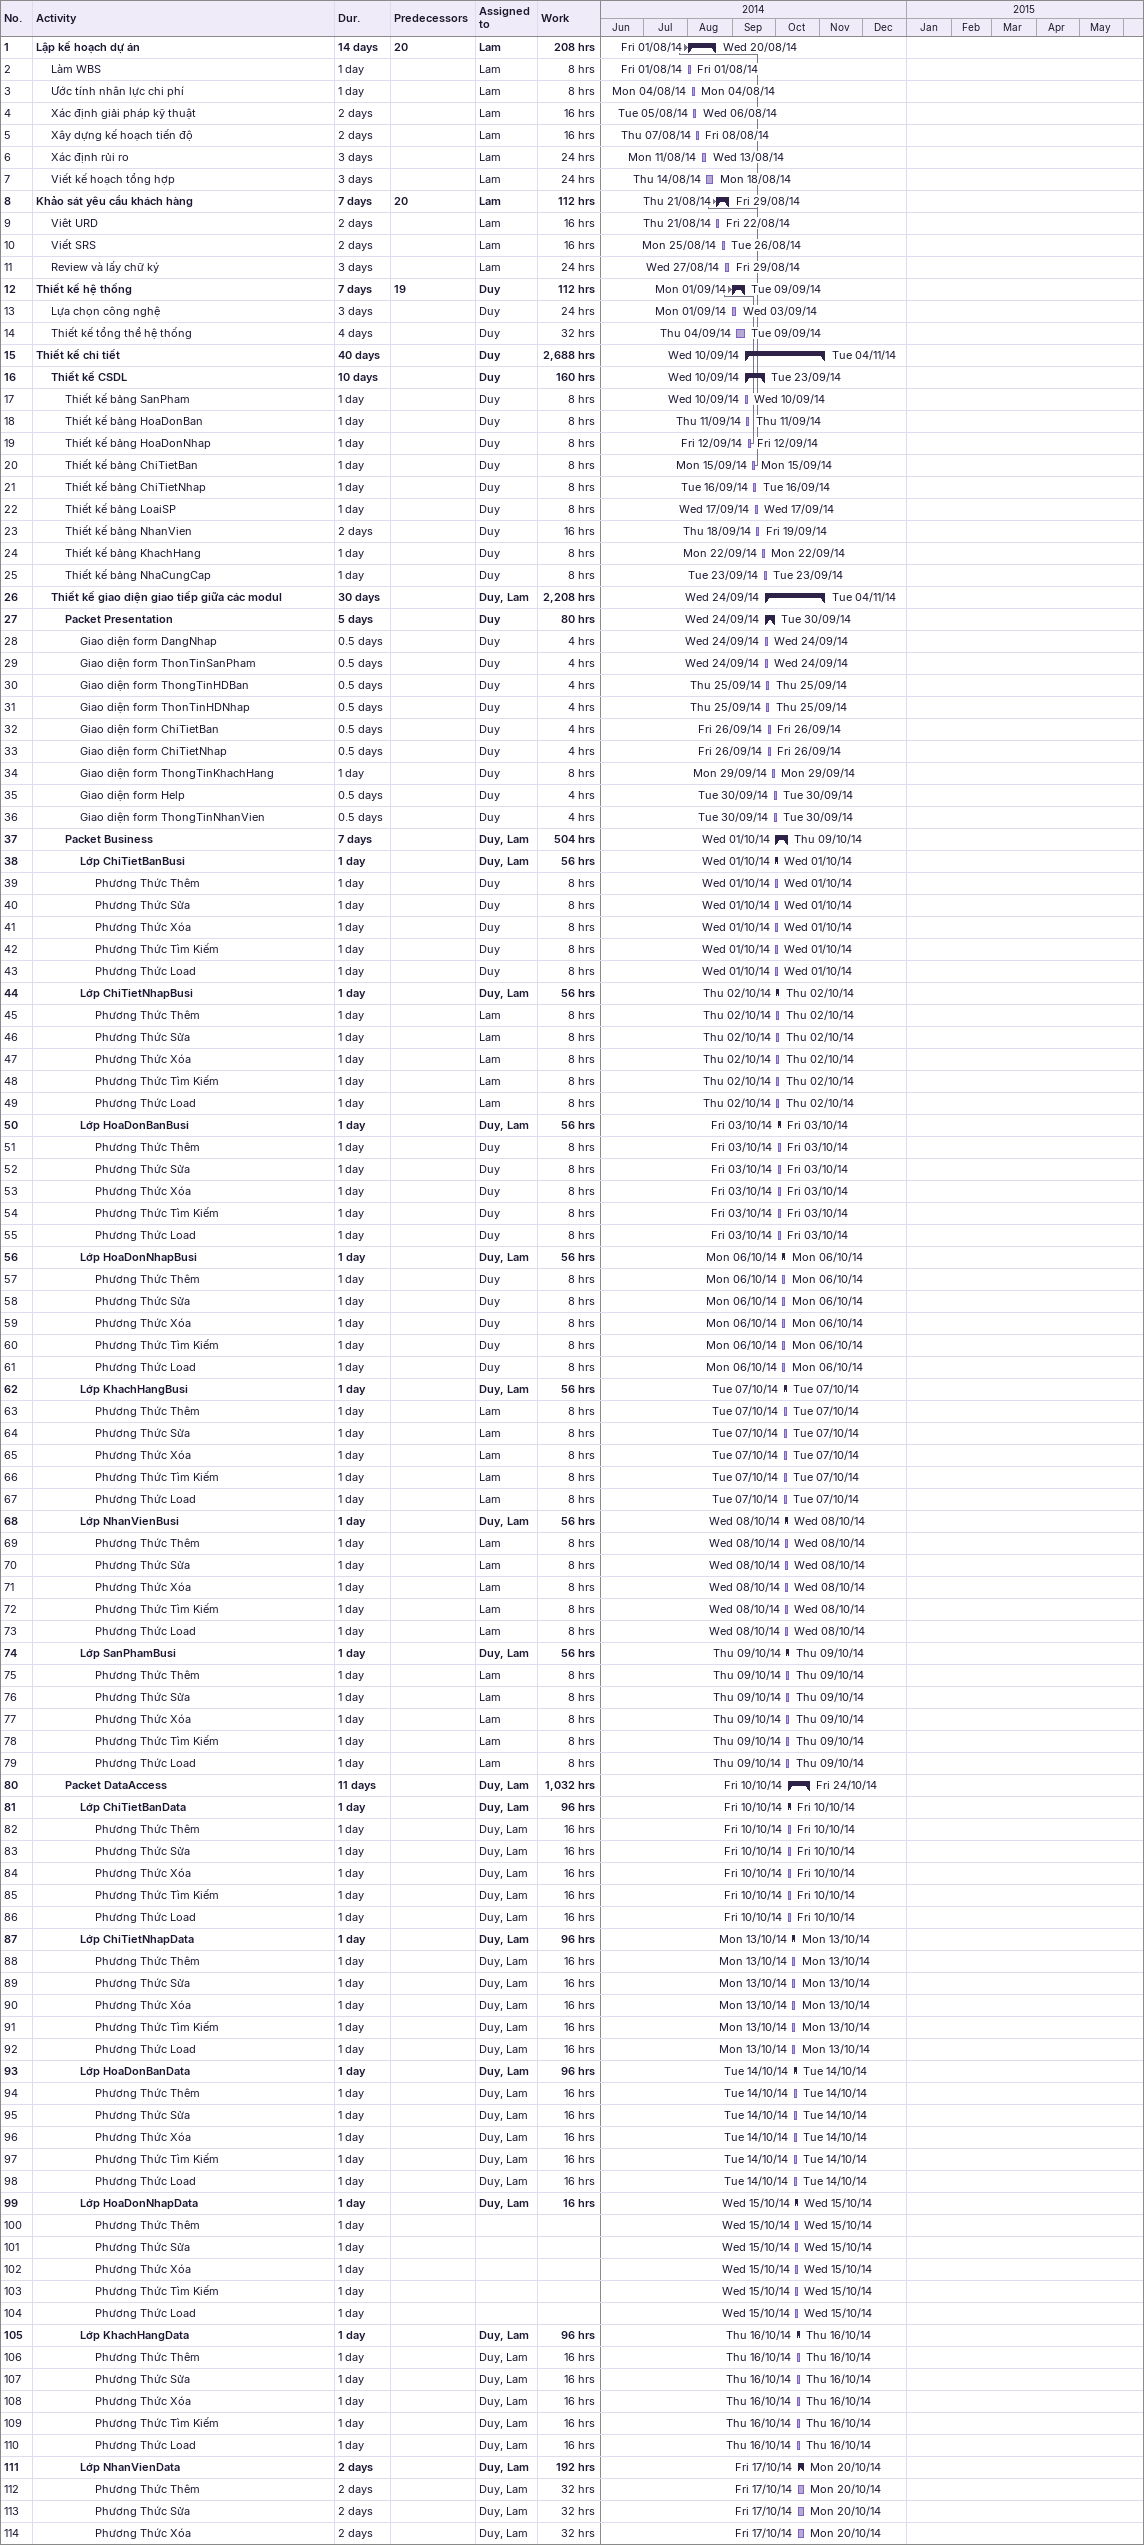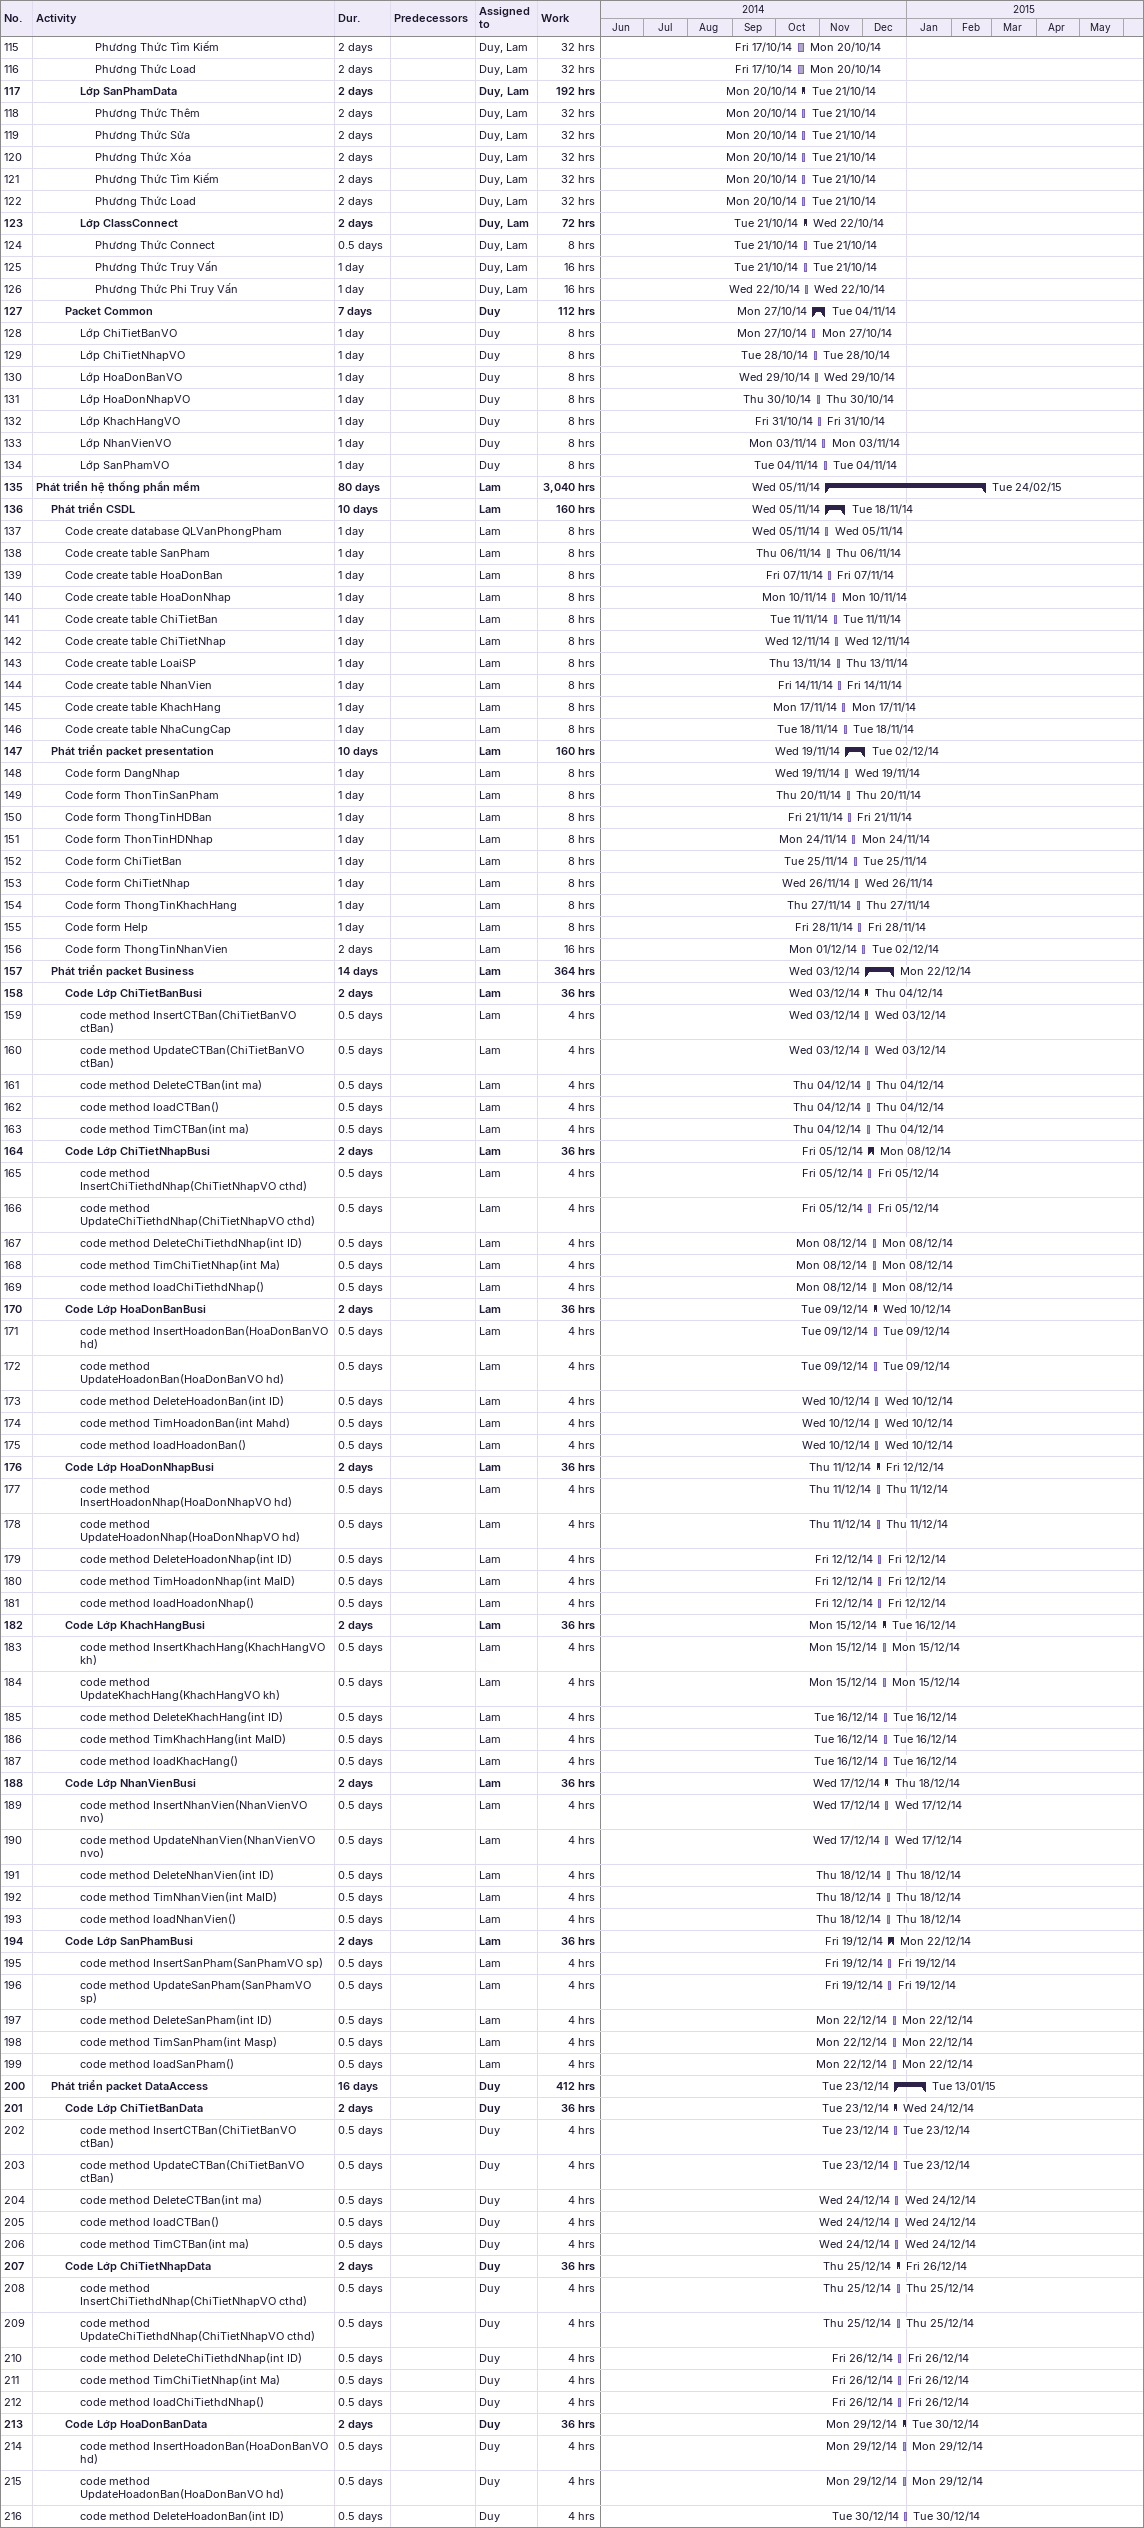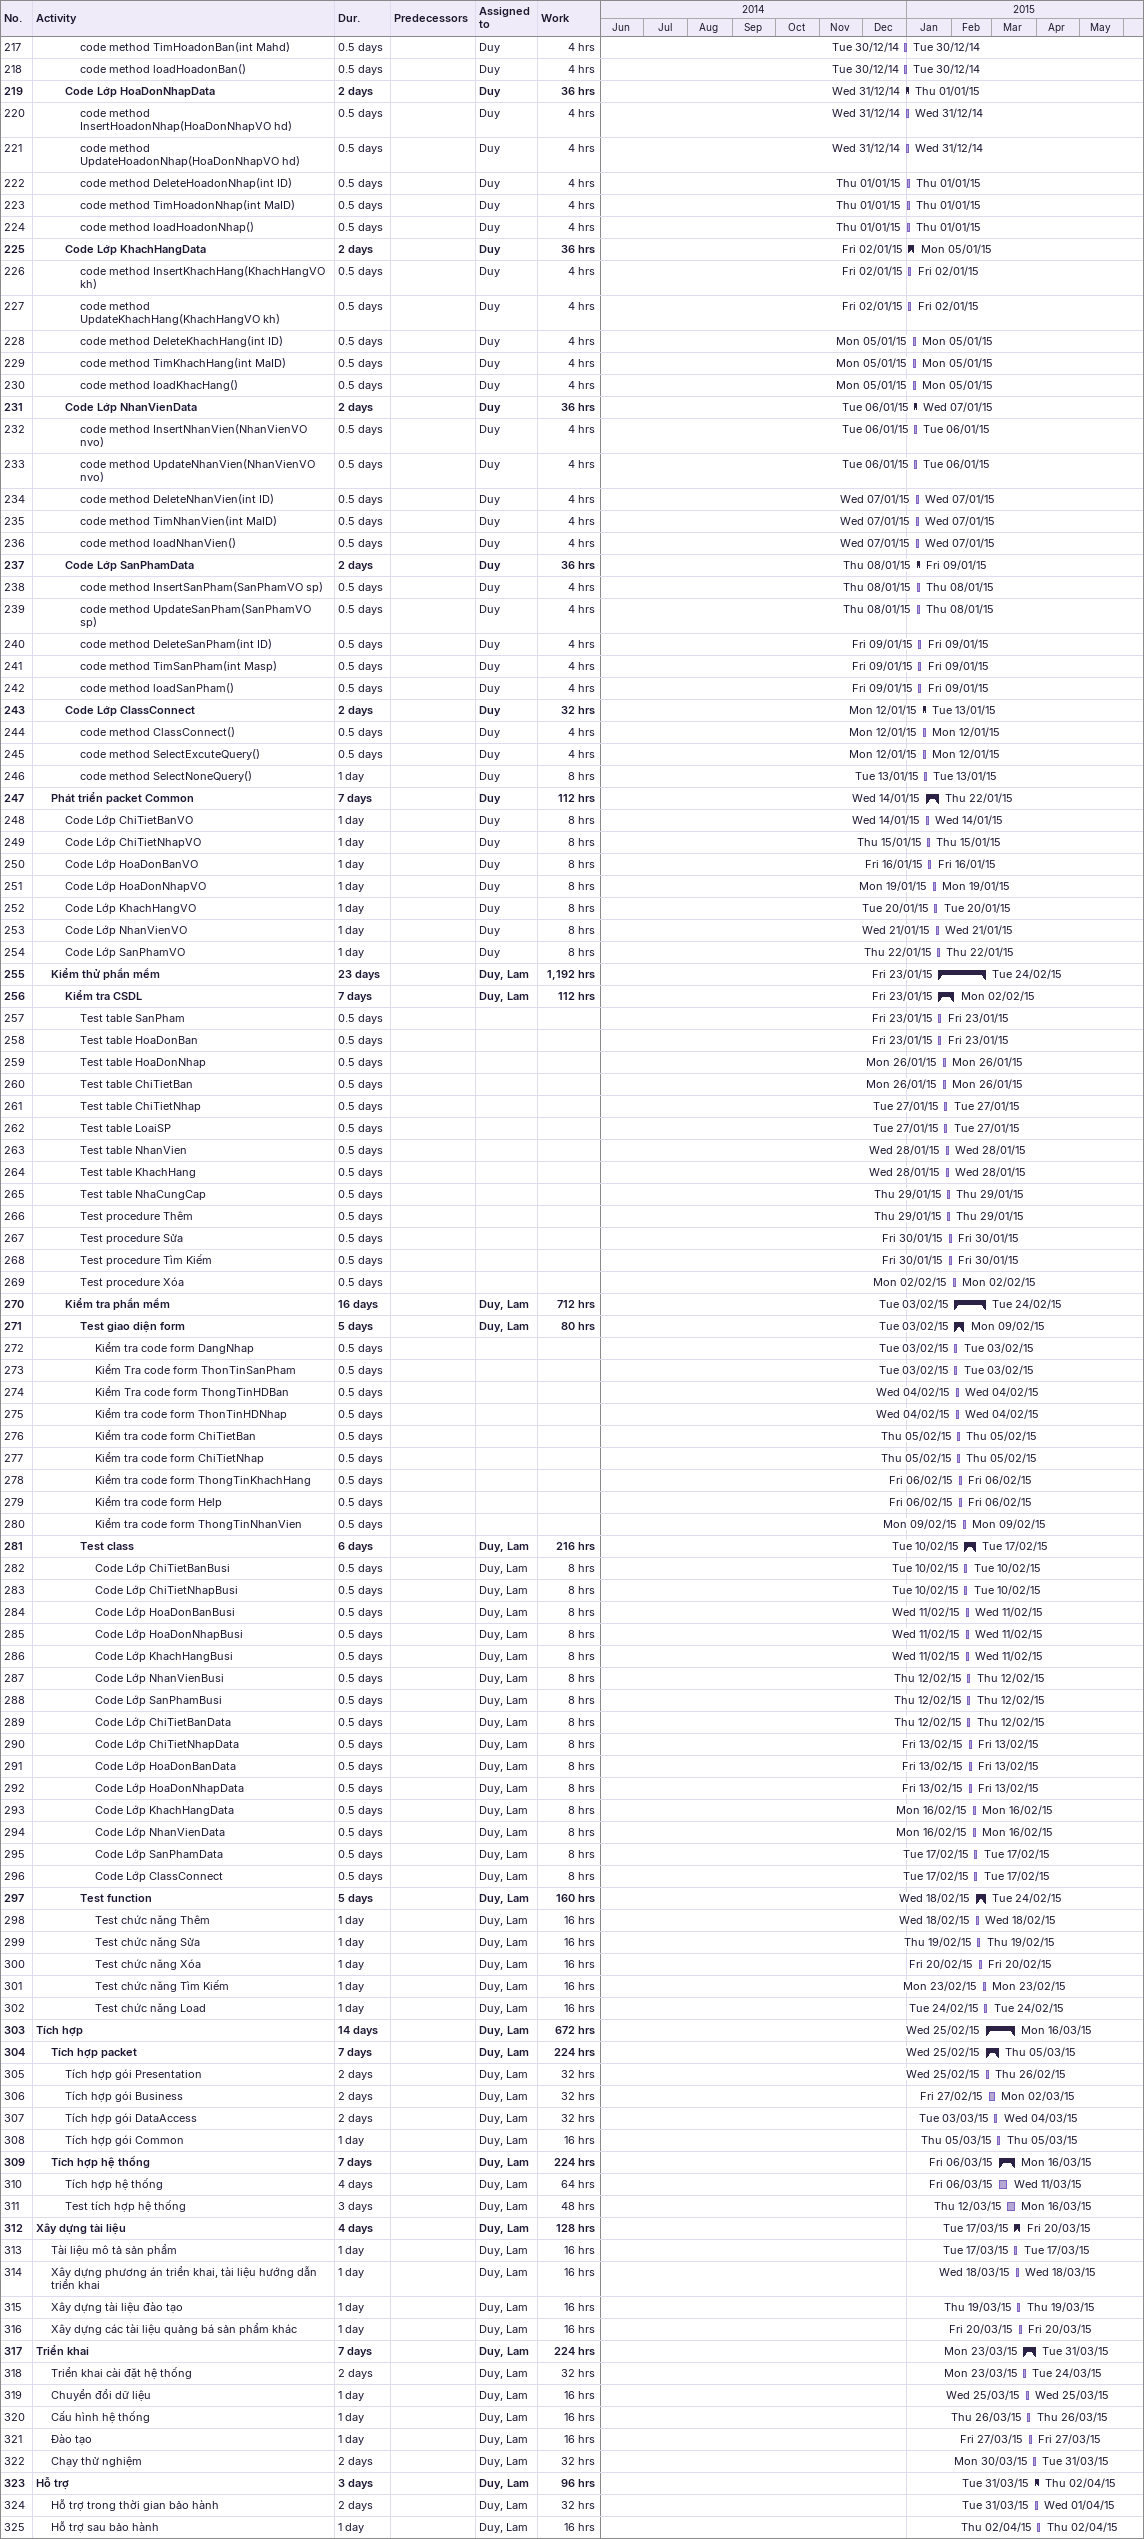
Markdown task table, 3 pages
| ID | Level | Task | Duration | Start | Finish | Predecessors | Resources | Work (h) |
|---|---|---|---|---|---|---|---|---|
| 1 | 1 | **Lập kế hoạch dự án** | 14d | 2014-08-01 | 2014-08-20 | 20 | Lam | 208 |
| 2 | 2 | Làm WBS | 1d | 2014-08-01 | 2014-08-01 |  | Lam | 8 |
| 3 | 2 | Ước tính nhân lực chi phí | 1d | 2014-08-04 | 2014-08-04 |  | Lam | 8 |
| 4 | 2 | Xác định giải pháp kỹ thuật | 2d | 2014-08-05 | 2014-08-06 |  | Lam | 16 |
| 5 | 2 | Xây dựng kế hoạch tiến độ | 2d | 2014-08-07 | 2014-08-08 |  | Lam | 16 |
| 6 | 2 | Xác định rủi ro | 3d | 2014-08-11 | 2014-08-13 |  | Lam | 24 |
| 7 | 2 | Viết kế hoạch tổng hợp | 3d | 2014-08-14 | 2014-08-18 |  | Lam | 24 |
| 8 | 1 | **Khảo sát yêu cầu khách hàng** | 7d | 2014-08-21 | 2014-08-29 | 20 | Lam | 112 |
| 9 | 2 | Viêt URD | 2d | 2014-08-21 | 2014-08-22 |  | Lam | 16 |
| 10 | 2 | Viết SRS | 2d | 2014-08-25 | 2014-08-26 |  | Lam | 16 |
| 11 | 2 | Review và lấy chữ ký | 3d | 2014-08-27 | 2014-08-29 |  | Lam | 24 |
| 12 | 1 | **Thiết kế hệ thống** | 7d | 2014-09-01 | 2014-09-09 | 19 | Duy | 112 |
| 13 | 2 | Lựa chọn công nghệ | 3d | 2014-09-01 | 2014-09-03 |  | Duy | 24 |
| 14 | 2 | Thiết kế tổng thể hệ thống | 4d | 2014-09-04 | 2014-09-09 |  | Duy | 32 |
| 15 | 1 | **Thiết kế chi tiết** | 40d | 2014-09-10 | 2014-11-04 |  | Duy | 2688 |
| 16 | 2 | **Thiết kế CSDL** | 10d | 2014-09-10 | 2014-09-23 |  | Duy | 160 |
| 17 | 3 | Thiết kế bảng SanPham | 1d | 2014-09-10 | 2014-09-10 |  | Duy | 8 |
| 18 | 3 | Thiết kế bảng HoaDonBan | 1d | 2014-09-11 | 2014-09-11 |  | Duy | 8 |
| 19 | 3 | Thiết kế bảng HoaDonNhap | 1d | 2014-09-12 | 2014-09-12 |  | Duy | 8 |
| 20 | 3 | Thiết kế bảng ChiTietBan | 1d | 2014-09-15 | 2014-09-15 |  | Duy | 8 |
| 21 | 3 | Thiết kế bảng ChiTietNhap | 1d | 2014-09-16 | 2014-09-16 |  | Duy | 8 |
| 22 | 3 | Thiết kế bảng LoaiSP | 1d | 2014-09-17 | 2014-09-17 |  | Duy | 8 |
| 23 | 3 | Thiết kế bảng NhanVien | 2d | 2014-09-18 | 2014-09-19 |  | Duy | 16 |
| 24 | 3 | Thiết kế bảng KhachHang | 1d | 2014-09-22 | 2014-09-22 |  | Duy | 8 |
| 25 | 3 | Thiết kế bảng NhaCungCap | 1d | 2014-09-23 | 2014-09-23 |  | Duy | 8 |
| 26 | 2 | **Thiết kế giao diện giao tiếp giữa các modul** | 30d | 2014-09-24 | 2014-11-04 |  | Duy, Lam | 2208 |
| 27 | 3 | **Packet Presentation** | 5d | 2014-09-24 | 2014-09-30 |  | Duy | 80 |
| 28 | 4 | Giao diện form DangNhap | 0.5d | 2014-09-24 | 2014-09-24 |  | Duy | 4 |
| 29 | 4 | Giao diện form ThonTinSanPham | 0.5d | 2014-09-24 | 2014-09-24 |  | Duy | 4 |
| 30 | 4 | Giao diện form ThongTinHDBan | 0.5d | 2014-09-25 | 2014-09-25 |  | Duy | 4 |
| 31 | 4 | Giao diện form ThonTinHDNhap | 0.5d | 2014-09-25 | 2014-09-25 |  | Duy | 4 |
| 32 | 4 | Giao diện form ChiTietBan | 0.5d | 2014-09-26 | 2014-09-26 |  | Duy | 4 |
| 33 | 4 | Giao diện form ChiTietNhap | 0.5d | 2014-09-26 | 2014-09-26 |  | Duy | 4 |
| 34 | 4 | Giao diện form ThongTinKhachHang | 1d | 2014-09-29 | 2014-09-29 |  | Duy | 8 |
| 35 | 4 | Giao diện form Help | 0.5d | 2014-09-30 | 2014-09-30 |  | Duy | 4 |
| 36 | 4 | Giao diện form ThongTinNhanVien | 0.5d | 2014-09-30 | 2014-09-30 |  | Duy | 4 |
| 37 | 3 | **Packet Business** | 7d | 2014-10-01 | 2014-10-09 |  | Duy, Lam | 504 |
| 38 | 4 | **Lớp ChiTietBanBusi** | 1d | 2014-10-01 | 2014-10-01 |  | Duy, Lam | 56 |
| 39 | 5 | Phương Thức Thêm | 1d | 2014-10-01 | 2014-10-01 |  | Duy | 8 |
| 40 | 5 | Phương Thức Sửa | 1d | 2014-10-01 | 2014-10-01 |  | Duy | 8 |
| 41 | 5 | Phương Thức Xóa | 1d | 2014-10-01 | 2014-10-01 |  | Duy | 8 |
| 42 | 5 | Phương Thức Tìm Kiếm | 1d | 2014-10-01 | 2014-10-01 |  | Duy | 8 |
| 43 | 5 | Phương Thức Load | 1d | 2014-10-01 | 2014-10-01 |  | Duy | 8 |
| 44 | 4 | **Lớp ChiTietNhapBusi** | 1d | 2014-10-02 | 2014-10-02 |  | Duy, Lam | 56 |
| 45 | 5 | Phương Thức Thêm | 1d | 2014-10-02 | 2014-10-02 |  | Lam | 8 |
| 46 | 5 | Phương Thức Sửa | 1d | 2014-10-02 | 2014-10-02 |  | Lam | 8 |
| 47 | 5 | Phương Thức Xóa | 1d | 2014-10-02 | 2014-10-02 |  | Lam | 8 |
| 48 | 5 | Phương Thức Tìm Kiếm | 1d | 2014-10-02 | 2014-10-02 |  | Lam | 8 |
| 49 | 5 | Phương Thức Load | 1d | 2014-10-02 | 2014-10-02 |  | Lam | 8 |
| 50 | 4 | **Lớp HoaDonBanBusi** | 1d | 2014-10-03 | 2014-10-03 |  | Duy, Lam | 56 |
| 51 | 5 | Phương Thức Thêm | 1d | 2014-10-03 | 2014-10-03 |  | Duy | 8 |
| 52 | 5 | Phương Thức Sửa | 1d | 2014-10-03 | 2014-10-03 |  | Duy | 8 |
| 53 | 5 | Phương Thức Xóa | 1d | 2014-10-03 | 2014-10-03 |  | Duy | 8 |
| 54 | 5 | Phương Thức Tìm Kiếm | 1d | 2014-10-03 | 2014-10-03 |  | Duy | 8 |
| 55 | 5 | Phương Thức Load | 1d | 2014-10-03 | 2014-10-03 |  | Duy | 8 |
| 56 | 4 | **Lớp HoaDonNhapBusi** | 1d | 2014-10-06 | 2014-10-06 |  | Duy, Lam | 56 |
| 57 | 5 | Phương Thức Thêm | 1d | 2014-10-06 | 2014-10-06 |  | Duy | 8 |
| 58 | 5 | Phương Thức Sửa | 1d | 2014-10-06 | 2014-10-06 |  | Duy | 8 |
| 59 | 5 | Phương Thức Xóa | 1d | 2014-10-06 | 2014-10-06 |  | Duy | 8 |
| 60 | 5 | Phương Thức Tìm Kiếm | 1d | 2014-10-06 | 2014-10-06 |  | Duy | 8 |
| 61 | 5 | Phương Thức Load | 1d | 2014-10-06 | 2014-10-06 |  | Duy | 8 |
| 62 | 4 | **Lớp KhachHangBusi** | 1d | 2014-10-07 | 2014-10-07 |  | Duy, Lam | 56 |
| 63 | 5 | Phương Thức Thêm | 1d | 2014-10-07 | 2014-10-07 |  | Lam | 8 |
| 64 | 5 | Phương Thức Sửa | 1d | 2014-10-07 | 2014-10-07 |  | Lam | 8 |
| 65 | 5 | Phương Thức Xóa | 1d | 2014-10-07 | 2014-10-07 |  | Lam | 8 |
| 66 | 5 | Phương Thức Tìm Kiếm | 1d | 2014-10-07 | 2014-10-07 |  | Lam | 8 |
| 67 | 5 | Phương Thức Load | 1d | 2014-10-07 | 2014-10-07 |  | Lam | 8 |
| 68 | 4 | **Lớp NhanVienBusi** | 1d | 2014-10-08 | 2014-10-08 |  | Duy, Lam | 56 |
| 69 | 5 | Phương Thức Thêm | 1d | 2014-10-08 | 2014-10-08 |  | Lam | 8 |
| 70 | 5 | Phương Thức Sửa | 1d | 2014-10-08 | 2014-10-08 |  | Lam | 8 |
| 71 | 5 | Phương Thức Xóa | 1d | 2014-10-08 | 2014-10-08 |  | Lam | 8 |
| 72 | 5 | Phương Thức Tìm Kiếm | 1d | 2014-10-08 | 2014-10-08 |  | Lam | 8 |
| 73 | 5 | Phương Thức Load | 1d | 2014-10-08 | 2014-10-08 |  | Lam | 8 |
| 74 | 4 | **Lớp SanPhamBusi** | 1d | 2014-10-09 | 2014-10-09 |  | Duy, Lam | 56 |
| 75 | 5 | Phương Thức Thêm | 1d | 2014-10-09 | 2014-10-09 |  | Lam | 8 |
| 76 | 5 | Phương Thức Sửa | 1d | 2014-10-09 | 2014-10-09 |  | Lam | 8 |
| 77 | 5 | Phương Thức Xóa | 1d | 2014-10-09 | 2014-10-09 |  | Lam | 8 |
| 78 | 5 | Phương Thức Tìm Kiếm | 1d | 2014-10-09 | 2014-10-09 |  | Lam | 8 |
| 79 | 5 | Phương Thức Load | 1d | 2014-10-09 | 2014-10-09 |  | Lam | 8 |
| 80 | 3 | **Packet DataAccess** | 11d | 2014-10-10 | 2014-10-24 |  | Duy, Lam | 1032 |
| 81 | 4 | **Lớp ChiTietBanData** | 1d | 2014-10-10 | 2014-10-10 |  | Duy, Lam | 96 |
| 82 | 5 | Phương Thức Thêm | 1d | 2014-10-10 | 2014-10-10 |  | Duy, Lam | 16 |
| 83 | 5 | Phương Thức Sửa | 1d | 2014-10-10 | 2014-10-10 |  | Duy, Lam | 16 |
| 84 | 5 | Phương Thức Xóa | 1d | 2014-10-10 | 2014-10-10 |  | Duy, Lam | 16 |
| 85 | 5 | Phương Thức Tìm Kiếm | 1d | 2014-10-10 | 2014-10-10 |  | Duy, Lam | 16 |
| 86 | 5 | Phương Thức Load | 1d | 2014-10-10 | 2014-10-10 |  | Duy, Lam | 16 |
| 87 | 4 | **Lớp ChiTietNhapData** | 1d | 2014-10-13 | 2014-10-13 |  | Duy, Lam | 96 |
| 88 | 5 | Phương Thức Thêm | 1d | 2014-10-13 | 2014-10-13 |  | Duy, Lam | 16 |
| 89 | 5 | Phương Thức Sửa | 1d | 2014-10-13 | 2014-10-13 |  | Duy, Lam | 16 |
| 90 | 5 | Phương Thức Xóa | 1d | 2014-10-13 | 2014-10-13 |  | Duy, Lam | 16 |
| 91 | 5 | Phương Thức Tìm Kiếm | 1d | 2014-10-13 | 2014-10-13 |  | Duy, Lam | 16 |
| 92 | 5 | Phương Thức Load | 1d | 2014-10-13 | 2014-10-13 |  | Duy, Lam | 16 |
| 93 | 4 | **Lớp HoaDonBanData** | 1d | 2014-10-14 | 2014-10-14 |  | Duy, Lam | 96 |
| 94 | 5 | Phương Thức Thêm | 1d | 2014-10-14 | 2014-10-14 |  | Duy, Lam | 16 |
| 95 | 5 | Phương Thức Sửa | 1d | 2014-10-14 | 2014-10-14 |  | Duy, Lam | 16 |
| 96 | 5 | Phương Thức Xóa | 1d | 2014-10-14 | 2014-10-14 |  | Duy, Lam | 16 |
| 97 | 5 | Phương Thức Tìm Kiếm | 1d | 2014-10-14 | 2014-10-14 |  | Duy, Lam | 16 |
| 98 | 5 | Phương Thức Load | 1d | 2014-10-14 | 2014-10-14 |  | Duy, Lam | 16 |
| 99 | 4 | **Lớp HoaDonNhapData** | 1d | 2014-10-15 | 2014-10-15 |  | Duy, Lam | 16 |
| 100 | 5 | Phương Thức Thêm | 1d | 2014-10-15 | 2014-10-15 |  |  |  |
| 101 | 5 | Phương Thức Sửa | 1d | 2014-10-15 | 2014-10-15 |  |  |  |
| 102 | 5 | Phương Thức Xóa | 1d | 2014-10-15 | 2014-10-15 |  |  |  |
| 103 | 5 | Phương Thức Tìm Kiếm | 1d | 2014-10-15 | 2014-10-15 |  |  |  |
| 104 | 5 | Phương Thức Load | 1d | 2014-10-15 | 2014-10-15 |  |  |  |
| 105 | 4 | **Lớp KhachHangData** | 1d | 2014-10-16 | 2014-10-16 |  | Duy, Lam | 96 |
| 106 | 5 | Phương Thức Thêm | 1d | 2014-10-16 | 2014-10-16 |  | Duy, Lam | 16 |
| 107 | 5 | Phương Thức Sửa | 1d | 2014-10-16 | 2014-10-16 |  | Duy, Lam | 16 |
| 108 | 5 | Phương Thức Xóa | 1d | 2014-10-16 | 2014-10-16 |  | Duy, Lam | 16 |
| 109 | 5 | Phương Thức Tìm Kiếm | 1d | 2014-10-16 | 2014-10-16 |  | Duy, Lam | 16 |
| 110 | 5 | Phương Thức Load | 1d | 2014-10-16 | 2014-10-16 |  | Duy, Lam | 16 |
| 111 | 4 | **Lớp NhanVienData** | 2d | 2014-10-17 | 2014-10-20 |  | Duy, Lam | 192 |
| 112 | 5 | Phương Thức Thêm | 2d | 2014-10-17 | 2014-10-20 |  | Duy, Lam | 32 |
| 113 | 5 | Phương Thức Sửa | 2d | 2014-10-17 | 2014-10-20 |  | Duy, Lam | 32 |
| 114 | 5 | Phương Thức Xóa | 2d | 2014-10-17 | 2014-10-20 |  | Duy, Lam | 32 |
| 115 | 5 | Phương Thức Tìm Kiếm | 2d | 2014-10-17 | 2014-10-20 |  | Duy, Lam | 32 |
| 116 | 5 | Phương Thức Load | 2d | 2014-10-17 | 2014-10-20 |  | Duy, Lam | 32 |
| 117 | 4 | **Lớp SanPhamData** | 2d | 2014-10-20 | 2014-10-21 |  | Duy, Lam | 192 |
| 118 | 5 | Phương Thức Thêm | 2d | 2014-10-20 | 2014-10-21 |  | Duy, Lam | 32 |
| 119 | 5 | Phương Thức Sửa | 2d | 2014-10-20 | 2014-10-21 |  | Duy, Lam | 32 |
| 120 | 5 | Phương Thức Xóa | 2d | 2014-10-20 | 2014-10-21 |  | Duy, Lam | 32 |
| 121 | 5 | Phương Thức Tìm Kiếm | 2d | 2014-10-20 | 2014-10-21 |  | Duy, Lam | 32 |
| 122 | 5 | Phương Thức Load | 2d | 2014-10-20 | 2014-10-21 |  | Duy, Lam | 32 |
| 123 | 4 | **Lớp ClassConnect** | 2d | 2014-10-21 | 2014-10-22 |  | Duy, Lam | 72 |
| 124 | 5 | Phương Thức Connect | 0.5d | 2014-10-21 | 2014-10-21 |  | Duy, Lam | 8 |
| 125 | 5 | Phương Thức Truy Vấn | 1d | 2014-10-21 | 2014-10-21 |  | Duy, Lam | 16 |
| 126 | 5 | Phương Thức Phi Truy Vấn | 1d | 2014-10-22 | 2014-10-22 |  | Duy, Lam | 16 |
| 127 | 3 | **Packet Common** | 7d | 2014-10-27 | 2014-11-04 |  | Duy | 112 |
| 128 | 4 | Lớp ChiTietBanVO | 1d | 2014-10-27 | 2014-10-27 |  | Duy | 8 |
| 129 | 4 | Lớp ChiTietNhapVO | 1d | 2014-10-28 | 2014-10-28 |  | Duy | 8 |
| 130 | 4 | Lớp HoaDonBanVO | 1d | 2014-10-29 | 2014-10-29 |  | Duy | 8 |
| 131 | 4 | Lớp HoaDonNhapVO | 1d | 2014-10-30 | 2014-10-30 |  | Duy | 8 |
| 132 | 4 | Lớp KhachHangVO | 1d | 2014-10-31 | 2014-10-31 |  | Duy | 8 |
| 133 | 4 | Lớp NhanVienVO | 1d | 2014-11-03 | 2014-11-03 |  | Duy | 8 |
| 134 | 4 | Lớp SanPhamVO | 1d | 2014-11-04 | 2014-11-04 |  | Duy | 8 |
| 135 | 1 | **Phát triển hệ thống phần mềm** | 80d | 2014-11-05 | 2015-02-24 |  | Lam | 3040 |
| 136 | 2 | **Phát triển CSDL** | 10d | 2014-11-05 | 2014-11-18 |  | Lam | 160 |
| 137 | 3 | Code create database QLVanPhongPham | 1d | 2014-11-05 | 2014-11-05 |  | Lam | 8 |
| 138 | 3 | Code create table SanPham | 1d | 2014-11-06 | 2014-11-06 |  | Lam | 8 |
| 139 | 3 | Code create table HoaDonBan | 1d | 2014-11-07 | 2014-11-07 |  | Lam | 8 |
| 140 | 3 | Code create table HoaDonNhap | 1d | 2014-11-10 | 2014-11-10 |  | Lam | 8 |
| 141 | 3 | Code create table ChiTietBan | 1d | 2014-11-11 | 2014-11-11 |  | Lam | 8 |
| 142 | 3 | Code create table ChiTietNhap | 1d | 2014-11-12 | 2014-11-12 |  | Lam | 8 |
| 143 | 3 | Code create table LoaiSP | 1d | 2014-11-13 | 2014-11-13 |  | Lam | 8 |
| 144 | 3 | Code create table NhanVien | 1d | 2014-11-14 | 2014-11-14 |  | Lam | 8 |
| 145 | 3 | Code create table KhachHang | 1d | 2014-11-17 | 2014-11-17 |  | Lam | 8 |
| 146 | 3 | Code create table NhaCungCap | 1d | 2014-11-18 | 2014-11-18 |  | Lam | 8 |
| 147 | 2 | **Phát triển packet presentation** | 10d | 2014-11-19 | 2014-12-02 |  | Lam | 160 |
| 148 | 3 | Code form DangNhap | 1d | 2014-11-19 | 2014-11-19 |  | Lam | 8 |
| 149 | 3 | Code form ThonTinSanPham | 1d | 2014-11-20 | 2014-11-20 |  | Lam | 8 |
| 150 | 3 | Code form ThongTinHDBan | 1d | 2014-11-21 | 2014-11-21 |  | Lam | 8 |
| 151 | 3 | Code form ThonTinHDNhap | 1d | 2014-11-24 | 2014-11-24 |  | Lam | 8 |
| 152 | 3 | Code form ChiTietBan | 1d | 2014-11-25 | 2014-11-25 |  | Lam | 8 |
| 153 | 3 | Code form ChiTietNhap | 1d | 2014-11-26 | 2014-11-26 |  | Lam | 8 |
| 154 | 3 | Code form ThongTinKhachHang | 1d | 2014-11-27 | 2014-11-27 |  | Lam | 8 |
| 155 | 3 | Code form Help | 1d | 2014-11-28 | 2014-11-28 |  | Lam | 8 |
| 156 | 3 | Code form ThongTinNhanVien | 2d | 2014-12-01 | 2014-12-02 |  | Lam | 16 |
| 157 | 2 | **Phát triển packet Business** | 14d | 2014-12-03 | 2014-12-22 |  | Lam | 364 |
| 158 | 3 | **Code Lớp ChiTietBanBusi** | 2d | 2014-12-03 | 2014-12-04 |  | Lam | 36 |
| 159 | 4 | code method InsertCTBan(ChiTietBanVO ctBan) | 0.5d | 2014-12-03 | 2014-12-03 |  | Lam | 4 |
| 160 | 4 | code method UpdateCTBan(ChiTietBanVO ctBan) | 0.5d | 2014-12-03 | 2014-12-03 |  | Lam | 4 |
| 161 | 4 | code method DeleteCTBan(int ma) | 0.5d | 2014-12-04 | 2014-12-04 |  | Lam | 4 |
| 162 | 4 | code method loadCTBan() | 0.5d | 2014-12-04 | 2014-12-04 |  | Lam | 4 |
| 163 | 4 | code method TimCTBan(int ma) | 0.5d | 2014-12-04 | 2014-12-04 |  | Lam | 4 |
| 164 | 3 | **Code Lớp ChiTietNhapBusi** | 2d | 2014-12-05 | 2014-12-08 |  | Lam | 36 |
| 165 | 4 | code method InsertChiTiethdNhap(ChiTietNhapVO cthd) | 0.5d | 2014-12-05 | 2014-12-05 |  | Lam | 4 |
| 166 | 4 | code method UpdateChiTiethdNhap(ChiTietNhapVO cthd) | 0.5d | 2014-12-05 | 2014-12-05 |  | Lam | 4 |
| 167 | 4 | code method DeleteChiTiethdNhap(int ID) | 0.5d | 2014-12-08 | 2014-12-08 |  | Lam | 4 |
| 168 | 4 | code method TimChiTietNhap(int Ma) | 0.5d | 2014-12-08 | 2014-12-08 |  | Lam | 4 |
| 169 | 4 | code method loadChiTiethdNhap() | 0.5d | 2014-12-08 | 2014-12-08 |  | Lam | 4 |
| 170 | 3 | **Code Lớp HoaDonBanBusi** | 2d | 2014-12-09 | 2014-12-10 |  | Lam | 36 |
| 171 | 4 | code method InsertHoadonBan(HoaDonBanVO hd) | 0.5d | 2014-12-09 | 2014-12-09 |  | Lam | 4 |
| 172 | 4 | code method UpdateHoadonBan(HoaDonBanVO hd) | 0.5d | 2014-12-09 | 2014-12-09 |  | Lam | 4 |
| 173 | 4 | code method DeleteHoadonBan(int ID) | 0.5d | 2014-12-10 | 2014-12-10 |  | Lam | 4 |
| 174 | 4 | code method TimHoadonBan(int Mahd) | 0.5d | 2014-12-10 | 2014-12-10 |  | Lam | 4 |
| 175 | 4 | code method loadHoadonBan() | 0.5d | 2014-12-10 | 2014-12-10 |  | Lam | 4 |
| 176 | 3 | **Code Lớp HoaDonNhapBusi** | 2d | 2014-12-11 | 2014-12-12 |  | Lam | 36 |
| 177 | 4 | code method InsertHoadonNhap(HoaDonNhapVO hd) | 0.5d | 2014-12-11 | 2014-12-11 |  | Lam | 4 |
| 178 | 4 | code method UpdateHoadonNhap(HoaDonNhapVO hd) | 0.5d | 2014-12-11 | 2014-12-11 |  | Lam | 4 |
| 179 | 4 | code method DeleteHoadonNhap(int ID) | 0.5d | 2014-12-12 | 2014-12-12 |  | Lam | 4 |
| 180 | 4 | code method TimHoadonNhap(int MaID) | 0.5d | 2014-12-12 | 2014-12-12 |  | Lam | 4 |
| 181 | 4 | code method loadHoadonNhap() | 0.5d | 2014-12-12 | 2014-12-12 |  | Lam | 4 |
| 182 | 3 | **Code Lớp KhachHangBusi** | 2d | 2014-12-15 | 2014-12-16 |  | Lam | 36 |
| 183 | 4 | code method InsertKhachHang(KhachHangVO kh) | 0.5d | 2014-12-15 | 2014-12-15 |  | Lam | 4 |
| 184 | 4 | code method UpdateKhachHang(KhachHangVO kh) | 0.5d | 2014-12-15 | 2014-12-15 |  | Lam | 4 |
| 185 | 4 | code method DeleteKhachHang(int ID) | 0.5d | 2014-12-16 | 2014-12-16 |  | Lam | 4 |
| 186 | 4 | code method TimKhachHang(int MaID) | 0.5d | 2014-12-16 | 2014-12-16 |  | Lam | 4 |
| 187 | 4 | code method loadKhacHang() | 0.5d | 2014-12-16 | 2014-12-16 |  | Lam | 4 |
| 188 | 3 | **Code Lớp NhanVienBusi** | 2d | 2014-12-17 | 2014-12-18 |  | Lam | 36 |
| 189 | 4 | code method InsertNhanVien(NhanVienVO nvo) | 0.5d | 2014-12-17 | 2014-12-17 |  | Lam | 4 |
| 190 | 4 | code method UpdateNhanVien(NhanVienVO nvo) | 0.5d | 2014-12-17 | 2014-12-17 |  | Lam | 4 |
| 191 | 4 | code method DeleteNhanVien(int ID) | 0.5d | 2014-12-18 | 2014-12-18 |  | Lam | 4 |
| 192 | 4 | code method TimNhanVien(int MaID) | 0.5d | 2014-12-18 | 2014-12-18 |  | Lam | 4 |
| 193 | 4 | code method loadNhanVien() | 0.5d | 2014-12-18 | 2014-12-18 |  | Lam | 4 |
| 194 | 3 | **Code Lớp SanPhamBusi** | 2d | 2014-12-19 | 2014-12-22 |  | Lam | 36 |
| 195 | 4 | code method InsertSanPham(SanPhamVO sp) | 0.5d | 2014-12-19 | 2014-12-19 |  | Lam | 4 |
| 196 | 4 | code method UpdateSanPham(SanPhamVO sp) | 0.5d | 2014-12-19 | 2014-12-19 |  | Lam | 4 |
| 197 | 4 | code method DeleteSanPham(int ID) | 0.5d | 2014-12-22 | 2014-12-22 |  | Lam | 4 |
| 198 | 4 | code method TimSanPham(int Masp) | 0.5d | 2014-12-22 | 2014-12-22 |  | Lam | 4 |
| 199 | 4 | code method loadSanPham() | 0.5d | 2014-12-22 | 2014-12-22 |  | Lam | 4 |
| 200 | 2 | **Phát triển packet DataAccess** | 16d | 2014-12-23 | 2015-01-13 |  | Duy | 412 |
| 201 | 3 | **Code Lớp ChiTietBanData** | 2d | 2014-12-23 | 2014-12-24 |  | Duy | 36 |
| 202 | 4 | code method InsertCTBan(ChiTietBanVO ctBan) | 0.5d | 2014-12-23 | 2014-12-23 |  | Duy | 4 |
| 203 | 4 | code method UpdateCTBan(ChiTietBanVO ctBan) | 0.5d | 2014-12-23 | 2014-12-23 |  | Duy | 4 |
| 204 | 4 | code method DeleteCTBan(int ma) | 0.5d | 2014-12-24 | 2014-12-24 |  | Duy | 4 |
| 205 | 4 | code method loadCTBan() | 0.5d | 2014-12-24 | 2014-12-24 |  | Duy | 4 |
| 206 | 4 | code method TimCTBan(int ma) | 0.5d | 2014-12-24 | 2014-12-24 |  | Duy | 4 |
| 207 | 3 | **Code Lớp ChiTietNhapData** | 2d | 2014-12-25 | 2014-12-26 |  | Duy | 36 |
| 208 | 4 | code method InsertChiTiethdNhap(ChiTietNhapVO cthd) | 0.5d | 2014-12-25 | 2014-12-25 |  | Duy | 4 |
| 209 | 4 | code method UpdateChiTiethdNhap(ChiTietNhapVO cthd) | 0.5d | 2014-12-25 | 2014-12-25 |  | Duy | 4 |
| 210 | 4 | code method DeleteChiTiethdNhap(int ID) | 0.5d | 2014-12-26 | 2014-12-26 |  | Duy | 4 |
| 211 | 4 | code method TimChiTietNhap(int Ma) | 0.5d | 2014-12-26 | 2014-12-26 |  | Duy | 4 |
| 212 | 4 | code method loadChiTiethdNhap() | 0.5d | 2014-12-26 | 2014-12-26 |  | Duy | 4 |
| 213 | 3 | **Code Lớp HoaDonBanData** | 2d | 2014-12-29 | 2014-12-30 |  | Duy | 36 |
| 214 | 4 | code method InsertHoadonBan(HoaDonBanVO hd) | 0.5d | 2014-12-29 | 2014-12-29 |  | Duy | 4 |
| 215 | 4 | code method UpdateHoadonBan(HoaDonBanVO hd) | 0.5d | 2014-12-29 | 2014-12-29 |  | Duy | 4 |
| 216 | 4 | code method DeleteHoadonBan(int ID) | 0.5d | 2014-12-30 | 2014-12-30 |  | Duy | 4 |
| 217 | 4 | code method TimHoadonBan(int Mahd) | 0.5d | 2014-12-30 | 2014-12-30 |  | Duy | 4 |
| 218 | 4 | code method loadHoadonBan() | 0.5d | 2014-12-30 | 2014-12-30 |  | Duy | 4 |
| 219 | 3 | **Code Lớp HoaDonNhapData** | 2d | 2014-12-31 | 2015-01-01 |  | Duy | 36 |
| 220 | 4 | code method InsertHoadonNhap(HoaDonNhapVO hd) | 0.5d | 2014-12-31 | 2014-12-31 |  | Duy | 4 |
| 221 | 4 | code method UpdateHoadonNhap(HoaDonNhapVO hd) | 0.5d | 2014-12-31 | 2014-12-31 |  | Duy | 4 |
| 222 | 4 | code method DeleteHoadonNhap(int ID) | 0.5d | 2015-01-01 | 2015-01-01 |  | Duy | 4 |
| 223 | 4 | code method TimHoadonNhap(int MaID) | 0.5d | 2015-01-01 | 2015-01-01 |  | Duy | 4 |
| 224 | 4 | code method loadHoadonNhap() | 0.5d | 2015-01-01 | 2015-01-01 |  | Duy | 4 |
| 225 | 3 | **Code Lớp KhachHangData** | 2d | 2015-01-02 | 2015-01-05 |  | Duy | 36 |
| 226 | 4 | code method InsertKhachHang(KhachHangVO kh) | 0.5d | 2015-01-02 | 2015-01-02 |  | Duy | 4 |
| 227 | 4 | code method UpdateKhachHang(KhachHangVO kh) | 0.5d | 2015-01-02 | 2015-01-02 |  | Duy | 4 |
| 228 | 4 | code method DeleteKhachHang(int ID) | 0.5d | 2015-01-05 | 2015-01-05 |  | Duy | 4 |
| 229 | 4 | code method TimKhachHang(int MaID) | 0.5d | 2015-01-05 | 2015-01-05 |  | Duy | 4 |
| 230 | 4 | code method loadKhacHang() | 0.5d | 2015-01-05 | 2015-01-05 |  | Duy | 4 |
| 231 | 3 | **Code Lớp NhanVienData** | 2d | 2015-01-06 | 2015-01-07 |  | Duy | 36 |
| 232 | 4 | code method InsertNhanVien(NhanVienVO nvo) | 0.5d | 2015-01-06 | 2015-01-06 |  | Duy | 4 |
| 233 | 4 | code method UpdateNhanVien(NhanVienVO nvo) | 0.5d | 2015-01-06 | 2015-01-06 |  | Duy | 4 |
| 234 | 4 | code method DeleteNhanVien(int ID) | 0.5d | 2015-01-07 | 2015-01-07 |  | Duy | 4 |
| 235 | 4 | code method TimNhanVien(int MaID) | 0.5d | 2015-01-07 | 2015-01-07 |  | Duy | 4 |
| 236 | 4 | code method loadNhanVien() | 0.5d | 2015-01-07 | 2015-01-07 |  | Duy | 4 |
| 237 | 3 | **Code Lớp SanPhamData** | 2d | 2015-01-08 | 2015-01-09 |  | Duy | 36 |
| 238 | 4 | code method InsertSanPham(SanPhamVO sp) | 0.5d | 2015-01-08 | 2015-01-08 |  | Duy | 4 |
| 239 | 4 | code method UpdateSanPham(SanPhamVO sp) | 0.5d | 2015-01-08 | 2015-01-08 |  | Duy | 4 |
| 240 | 4 | code method DeleteSanPham(int ID) | 0.5d | 2015-01-09 | 2015-01-09 |  | Duy | 4 |
| 241 | 4 | code method TimSanPham(int Masp) | 0.5d | 2015-01-09 | 2015-01-09 |  | Duy | 4 |
| 242 | 4 | code method loadSanPham() | 0.5d | 2015-01-09 | 2015-01-09 |  | Duy | 4 |
| 243 | 3 | **Code Lớp ClassConnect** | 2d | 2015-01-12 | 2015-01-13 |  | Duy | 32 |
| 244 | 4 | code method ClassConnect() | 0.5d | 2015-01-12 | 2015-01-12 |  | Duy | 4 |
| 245 | 4 | code method SelectExcuteQuery() | 0.5d | 2015-01-12 | 2015-01-12 |  | Duy | 4 |
| 246 | 4 | code method SelectNoneQuery() | 1d | 2015-01-13 | 2015-01-13 |  | Duy | 8 |
| 247 | 2 | **Phát triển packet Common** | 7d | 2015-01-14 | 2015-01-22 |  | Duy | 112 |
| 248 | 3 | Code Lớp ChiTietBanVO | 1d | 2015-01-14 | 2015-01-14 |  | Duy | 8 |
| 249 | 3 | Code Lớp ChiTietNhapVO | 1d | 2015-01-15 | 2015-01-15 |  | Duy | 8 |
| 250 | 3 | Code Lớp HoaDonBanVO | 1d | 2015-01-16 | 2015-01-16 |  | Duy | 8 |
| 251 | 3 | Code Lớp HoaDonNhapVO | 1d | 2015-01-19 | 2015-01-19 |  | Duy | 8 |
| 252 | 3 | Code Lớp KhachHangVO | 1d | 2015-01-20 | 2015-01-20 |  | Duy | 8 |
| 253 | 3 | Code Lớp NhanVienVO | 1d | 2015-01-21 | 2015-01-21 |  | Duy | 8 |
| 254 | 3 | Code Lớp SanPhamVO | 1d | 2015-01-22 | 2015-01-22 |  | Duy | 8 |
| 255 | 2 | **Kiểm thử phần mềm** | 23d | 2015-01-23 | 2015-02-24 |  | Duy, Lam | 1192 |
| 256 | 3 | **Kiểm tra CSDL** | 7d | 2015-01-23 | 2015-02-02 |  | Duy, Lam | 112 |
| 257 | 4 | Test table SanPham | 0.5d | 2015-01-23 | 2015-01-23 |  |  |  |
| 258 | 4 | Test table HoaDonBan | 0.5d | 2015-01-23 | 2015-01-23 |  |  |  |
| 259 | 4 | Test table HoaDonNhap | 0.5d | 2015-01-26 | 2015-01-26 |  |  |  |
| 260 | 4 | Test table ChiTietBan | 0.5d | 2015-01-26 | 2015-01-26 |  |  |  |
| 261 | 4 | Test table ChiTietNhap | 0.5d | 2015-01-27 | 2015-01-27 |  |  |  |
| 262 | 4 | Test table LoaiSP | 0.5d | 2015-01-27 | 2015-01-27 |  |  |  |
| 263 | 4 | Test table NhanVien | 0.5d | 2015-01-28 | 2015-01-28 |  |  |  |
| 264 | 4 | Test table KhachHang | 0.5d | 2015-01-28 | 2015-01-28 |  |  |  |
| 265 | 4 | Test table NhaCungCap | 0.5d | 2015-01-29 | 2015-01-29 |  |  |  |
| 266 | 4 | Test procedure Thêm | 0.5d | 2015-01-29 | 2015-01-29 |  |  |  |
| 267 | 4 | Test procedure Sửa | 0.5d | 2015-01-30 | 2015-01-30 |  |  |  |
| 268 | 4 | Test procedure Tìm Kiếm | 0.5d | 2015-01-30 | 2015-01-30 |  |  |  |
| 269 | 4 | Test procedure Xóa | 0.5d | 2015-02-02 | 2015-02-02 |  |  |  |
| 270 | 3 | **Kiểm tra phần mềm** | 16d | 2015-02-03 | 2015-02-24 |  | Duy, Lam | 712 |
| 271 | 4 | **Test giao diện form** | 5d | 2015-02-03 | 2015-02-09 |  | Duy, Lam | 80 |
| 272 | 5 | Kiểm tra code form DangNhap | 0.5d | 2015-02-03 | 2015-02-03 |  |  |  |
| 273 | 5 | Kiểm Tra code form ThonTinSanPham | 0.5d | 2015-02-03 | 2015-02-03 |  |  |  |
| 274 | 5 | Kiểm Tra code form ThongTinHDBan | 0.5d | 2015-02-04 | 2015-02-04 |  |  |  |
| 275 | 5 | Kiểm tra code form ThonTinHDNhap | 0.5d | 2015-02-04 | 2015-02-04 |  |  |  |
| 276 | 5 | Kiểm tra code form ChiTietBan | 0.5d | 2015-02-05 | 2015-02-05 |  |  |  |
| 277 | 5 | Kiểm tra code form ChiTietNhap | 0.5d | 2015-02-05 | 2015-02-05 |  |  |  |
| 278 | 5 | Kiểm tra code form ThongTinKhachHang | 0.5d | 2015-02-06 | 2015-02-06 |  |  |  |
| 279 | 5 | Kiểm tra code form Help | 0.5d | 2015-02-06 | 2015-02-06 |  |  |  |
| 280 | 5 | Kiểm tra code form ThongTinNhanVien | 0.5d | 2015-02-09 | 2015-02-09 |  |  |  |
| 281 | 4 | **Test class** | 6d | 2015-02-10 | 2015-02-17 |  | Duy, Lam | 216 |
| 282 | 5 | Code Lớp ChiTietBanBusi | 0.5d | 2015-02-10 | 2015-02-10 |  | Duy, Lam | 8 |
| 283 | 5 | Code Lớp ChiTietNhapBusi | 0.5d | 2015-02-10 | 2015-02-10 |  | Duy, Lam | 8 |
| 284 | 5 | Code Lớp HoaDonBanBusi | 0.5d | 2015-02-11 | 2015-02-11 |  | Duy, Lam | 8 |
| 285 | 5 | Code Lớp HoaDonNhapBusi | 0.5d | 2015-02-11 | 2015-02-11 |  | Duy, Lam | 8 |
| 286 | 5 | Code Lớp KhachHangBusi | 0.5d | 2015-02-11 | 2015-02-11 |  | Duy, Lam | 8 |
| 287 | 5 | Code Lớp NhanVienBusi | 0.5d | 2015-02-12 | 2015-02-12 |  | Duy, Lam | 8 |
| 288 | 5 | Code Lớp SanPhamBusi | 0.5d | 2015-02-12 | 2015-02-12 |  | Duy, Lam | 8 |
| 289 | 5 | Code Lớp ChiTietBanData | 0.5d | 2015-02-12 | 2015-02-12 |  | Duy, Lam | 8 |
| 290 | 5 | Code Lớp ChiTietNhapData | 0.5d | 2015-02-13 | 2015-02-13 |  | Duy, Lam | 8 |
| 291 | 5 | Code Lớp HoaDonBanData | 0.5d | 2015-02-13 | 2015-02-13 |  | Duy, Lam | 8 |
| 292 | 5 | Code Lớp HoaDonNhapData | 0.5d | 2015-02-13 | 2015-02-13 |  | Duy, Lam | 8 |
| 293 | 5 | Code Lớp KhachHangData | 0.5d | 2015-02-16 | 2015-02-16 |  | Duy, Lam | 8 |
| 294 | 5 | Code Lớp NhanVienData | 0.5d | 2015-02-16 | 2015-02-16 |  | Duy, Lam | 8 |
| 295 | 5 | Code Lớp SanPhamData | 0.5d | 2015-02-17 | 2015-02-17 |  | Duy, Lam | 8 |
| 296 | 5 | Code Lớp ClassConnect | 0.5d | 2015-02-17 | 2015-02-17 |  | Duy, Lam | 8 |
| 297 | 4 | **Test function** | 5d | 2015-02-18 | 2015-02-24 |  | Duy, Lam | 160 |
| 298 | 5 | Test chức năng Thêm | 1d | 2015-02-18 | 2015-02-18 |  | Duy, Lam | 16 |
| 299 | 5 | Test chức năng Sửa | 1d | 2015-02-19 | 2015-02-19 |  | Duy, Lam | 16 |
| 300 | 5 | Test chức năng Xóa | 1d | 2015-02-20 | 2015-02-20 |  | Duy, Lam | 16 |
| 301 | 5 | Test chức năng Tìm Kiếm | 1d | 2015-02-23 | 2015-02-23 |  | Duy, Lam | 16 |
| 302 | 5 | Test chức năng Load | 1d | 2015-02-24 | 2015-02-24 |  | Duy, Lam | 16 |
| 303 | 1 | **Tích hợp** | 14d | 2015-02-25 | 2015-03-16 |  | Duy, Lam | 672 |
| 304 | 2 | **Tích hợp packet** | 7d | 2015-02-25 | 2015-03-05 |  | Duy, Lam | 224 |
| 305 | 3 | Tích hợp gói Presentation | 2d | 2015-02-25 | 2015-02-26 |  | Duy, Lam | 32 |
| 306 | 3 | Tích hợp gói Business | 2d | 2015-02-27 | 2015-03-02 |  | Duy, Lam | 32 |
| 307 | 3 | Tích hợp gói DataAccess | 2d | 2015-03-03 | 2015-03-04 |  | Duy, Lam | 32 |
| 308 | 3 | Tích hợp gói Common | 1d | 2015-03-05 | 2015-03-05 |  | Duy, Lam | 16 |
| 309 | 2 | **Tích hợp hệ thống** | 7d | 2015-03-06 | 2015-03-16 |  | Duy, Lam | 224 |
| 310 | 3 | Tích hợp hệ thống | 4d | 2015-03-06 | 2015-03-11 |  | Duy, Lam | 64 |
| 311 | 3 | Test tích hợp hệ thống | 3d | 2015-03-12 | 2015-03-16 |  | Duy, Lam | 48 |
| 312 | 1 | **Xây dựng tài liệu** | 4d | 2015-03-17 | 2015-03-20 |  | Duy, Lam | 128 |
| 313 | 2 | Tài liệu mô tả sản phẩm | 1d | 2015-03-17 | 2015-03-17 |  | Duy, Lam | 16 |
| 314 | 2 | Xây dựng phương án triển khai, tài liệu hướng dẫn triển khai | 1d | 2015-03-18 | 2015-03-18 |  | Duy, Lam | 16 |
| 315 | 2 | Xây dựng tài liệu đào tạo | 1d | 2015-03-19 | 2015-03-19 |  | Duy, Lam | 16 |
| 316 | 2 | Xây dựng các tài liệu quảng bá sản phẩm khác | 1d | 2015-03-20 | 2015-03-20 |  | Duy, Lam | 16 |
| 317 | 1 | **Triển khai** | 7d | 2015-03-23 | 2015-03-31 |  | Duy, Lam | 224 |
| 318 | 2 | Triển khai cài đặt hệ thống | 2d | 2015-03-23 | 2015-03-24 |  | Duy, Lam | 32 |
| 319 | 2 | Chuyển đổi dữ liệu | 1d | 2015-03-25 | 2015-03-25 |  | Duy, Lam | 16 |
| 320 | 2 | Cấu hình hệ thống | 1d | 2015-03-26 | 2015-03-26 |  | Duy, Lam | 16 |
| 321 | 2 | Đào tạo | 1d | 2015-03-27 | 2015-03-27 |  | Duy, Lam | 16 |
| 322 | 2 | Chạy thử nghiệm | 2d | 2015-03-30 | 2015-03-31 |  | Duy, Lam | 32 |
| 323 | 1 | **Hỗ trợ** | 3d | 2015-03-31 | 2015-04-02 |  | Duy, Lam | 96 |
| 324 | 2 | Hỗ trợ trong thời gian bảo hành | 2d | 2015-03-31 | 2015-04-01 |  | Duy, Lam | 32 |
| 325 | 2 | Hỗ trợ sau bảo hành | 1d | 2015-04-02 | 2015-04-02 |  | Duy, Lam | 16 |
